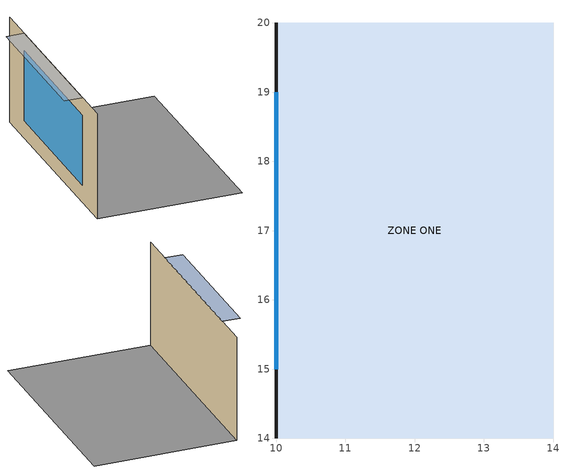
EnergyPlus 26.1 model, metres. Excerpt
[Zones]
ZONE ONE
 floor ground (Generic Wall): 10,20 14,20 14,14 10,14 z3
 wall outside (Generic Wall): 10,20 10,14 z3:6
 window (Generic Window): 10,19 10,15 z3.5:5.5
shading: 9.5,19 10,19 10,15 9.5,15 z6
[Building]
Gate Test: North Axis {deg}=90; Terrain=Suburbs; Loads Convergence Tolerance Value {W}=0.04; Temperature Convergence Tolerance Value {deltaC}=0.4; Solar Distribution=FullExterior; Maximum Number of Warmup Days=25; Minimum Number of Warmup Days=6
[Construction]
Generic Wall: Generic Layer
Generic Window: Generic Glazing
[Zone]
ZONE ONE: Type=1; Multiplier=1; Ceiling Height {m}=autocalculate; Volume {m3}=autocalculate; Floor Area {m2}=autocalculate
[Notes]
Phase 2 gate fixture — RELATIVE form.
This file and gate-world.idf describe the same building in the two coordinate systems.
Resolved world vertices must agree to within 1e-6 m. Every number in gate-world.idf was
derived by hand from the definitions in docs/03-idf-geometry.md, not by running the
resolver, so a sign error fails the test instead of agreeing with itself.
Zone origin (10, 20, 3), Direction of Relative North 90, Building North Axis 90.
Both angles are negated and fed through a counter-clockwise matrix, so each is a net
*clockwise* rotation by the stated angle:
theta = -90deg  =>  cos = 0, sin = -1  =>  (x, y) -> (y, -x)
Zone-relative vertices therefore map to world as:
rotate by zone north:  (x, y)      -> (y, -x)
translate by origin:   (y, -x)     -> (y + 10, -x + 20)
rotate by bldg north:  (y+10, ...) -> (-x + 20, -y - 10)
90 degrees is used deliberately: cos and sin land on 0 and -1, so the expected values are
exact in binary and survive the round trip through decimal text.
Geometry only — no materials, schedules or run period. Not a runnable model.
Attached shading takes its zone from its base surface, so it resolves through the
zone-relative branch exactly like the wall it hangs off.
Detached building shading has no zone: it gets the building rotation, but no zone
rotation, no origin translation, and no z offset.
Detached site shading is never transformed, in either coordinate system.
